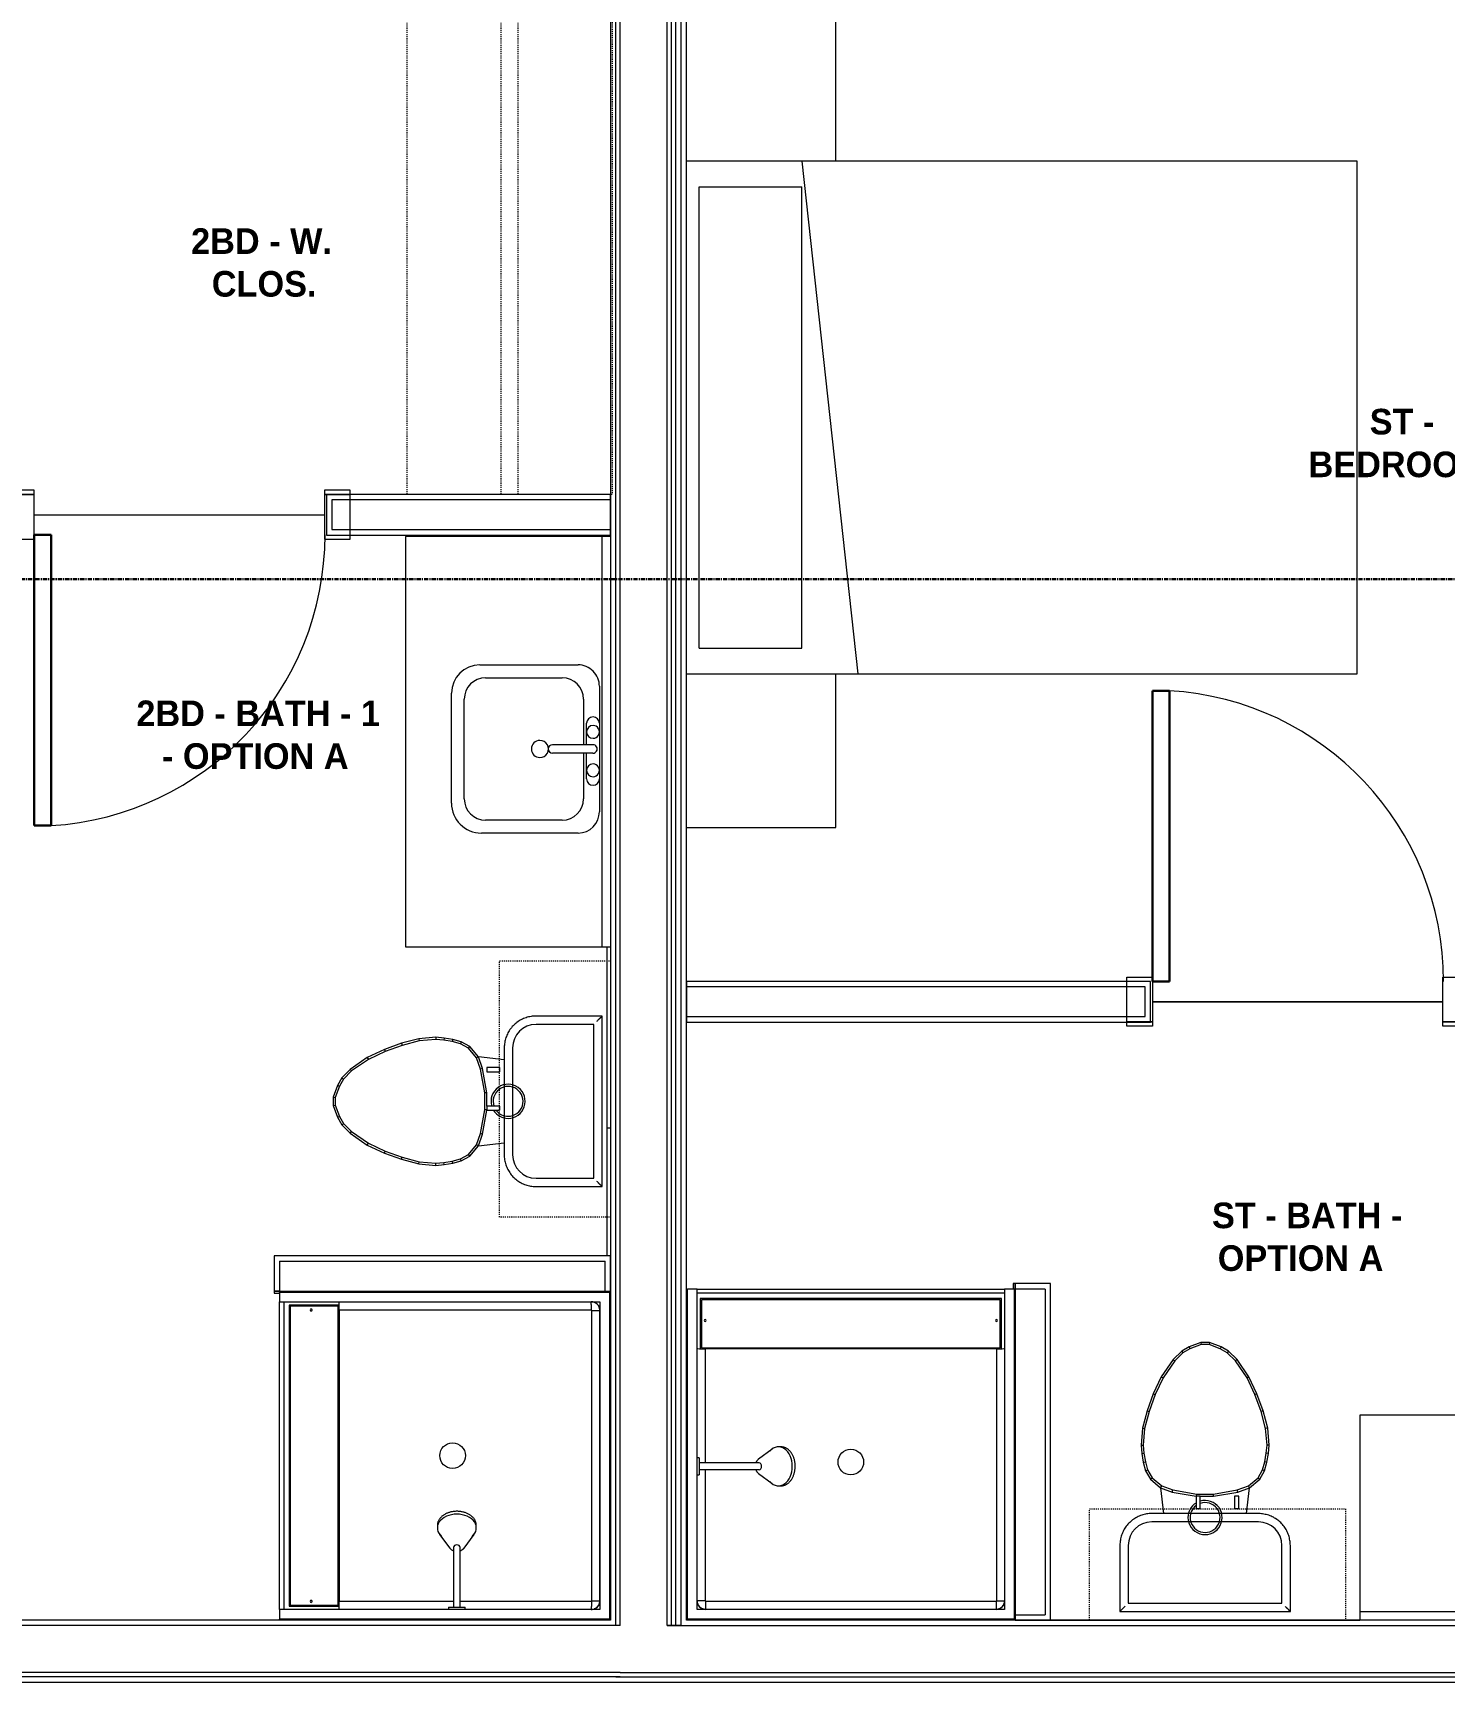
# Model space of a CAD drawing. Header units: inches. Extents: x -4093 to -1777, y 9773 to 12264.
# Drawn here: x -3410.8 to -3245.6, y 11718.1 to 11911.1 of the extents above; entities that cross this region are included whole.
import ezdxf

# ---------------------------------------------------------------- set-up
doc = ezdxf.new("R2010")
doc.units = ezdxf.units.IN
doc.header["$MEASUREMENT"] = 0
doc.linetypes.add('Dash', pattern=[0.25, 0.125, -0.125])
doc.linetypes.add('Grid Line 1_2_', pattern=[0.875, 0.5, -0.125, 0.125, -0.125])
for name, color, linetype, lineweight in [('0-1', 7, 'Continuous', 5), ('0-2', 7, 'Continuous', 9), ('A-AREA-IDEN', 2, 'Continuous', 9), ('A-DOOR-1', 7, 'Continuous', 9), ('A-DOOR-2', 10, 'Continuous', 30), ('A-FLOR-1', 7, 'Continuous', 9), ('A-FLOR-2', 192, 'Continuous', 9), ('A-WALL-1', 7, 'Continuous', 9), ('A-WALL-2', 250, 'Continuous', 18), ('I-FURN-1', 7, 'Continuous', 9), ('I-WALL-1', 7, 'Continuous', 9), ('P-SANR-FIXT-1', 7, 'Continuous', 9), ('Q-CASE-1', 7, 'Continuous', 9), ('Q-CASE-2', 7, 'Dash', 9), ('Q-CASE-HDLN-1', 7, 'Dash', 9), ('S-GRID-1', 1, 'Grid Line 1_2_', 30)]:
    doc.layers.add(name, color=color, linetype=linetype, lineweight=lineweight)
doc.styles.add('Century Gothic_B', font='GOTHICB.TTF', dxfattribs={"height": 3})

# ---------------------------------------------------------------- blocks, each defined once
blk = doc.blocks.new('M_Sink Vanity-Square - 500 x 440mm-1372835-BACKGROUND - 2ND FLOOR')
at = {"layer": 'P-SANR-FIXT-1'}
for p, q in [((-5.72, 10.23), (7.14, 10.23)), ((-5.22, 8.73), (6.46, 8.73)), ((-9.22, -4.59), (-9.22, 6.73)), ((-7.72, -2.72), (-7.72, 6.23)), ((8.96, 6.23), (8.96, -2.72)), ((10.46, 6.91), (10.46, -4.59)), ((0.12, -6.33), (0.12, -1.59)), ((1.12, -6.33), (1.12, -1.59)), ((0.12, -5.22), (-5.22, -5.22)), ((-2.88, -5.59), (0.12, -5.59)), ((6.46, -5.22), (1.12, -5.22)), ((1.12, -5.59), (3.62, -5.59)), ((7.96, -7.09), (-6.72, -7.09)), ((3.62, -7.09), (-2.88, -7.09))]:
    blk.add_line(p, q, dxfattribs=at)
for centre, radius, start, end in [((-5.72, 6.73), 3.5, 90, 180), ((7.14, 6.91), 3.32, 360, 90), ((-5.22, 6.23), 2.5, 90, 180), ((6.46, 6.23), 2.5, 360, 90), ((0.62, -0.13), 1, 360, 180), ((0.62, -0.13), 1, 180, 0), ((0.62, -1.59), 0.5, 360, 180), ((-5.22, -2.72), 2.5, 180, 270), ((6.46, -2.72), 2.5, 270, 360), ((-6.72, -4.59), 2.5, 180, 270), ((-2.88, -6.34), 0.75, 90, 270), ((-1.88, -6.34), 0.75, 360, 180), ((2.62, -6.34), 0.75, 0, 180), ((3.62, -6.34), 0.75, 270, 90), ((7.96, -4.59), 2.5, 270, 0), ((-1.88, -6.34), 0.75, 180, 0), ((0.62, -6.33), 0.5, 180, 0), ((2.62, -6.34), 0.75, 180, 0)]:
    blk.add_arc(centre, radius, start, end, dxfattribs=at)
blk = doc.blocks.new('Toilet-Domestic-3D - Toilet-Domestic-3D-1352612-BACKGROUND - 2ND FLOOR')
at = {"layer": 'P-SANR-FIXT-1'}
for p, q in [((-9.98, 19.48), (-9.98, 11.75)), ((9.98, 19.48), (-9.98, 19.48)), ((-9.86, 19.36), (-9.98, 19.48)), ((9.98, 19.48), (9.86, 19.36)), ((9.98, 11.75), (9.98, 19.48)), ((9, 18.5), (-9, 18.5)), ((-9, 18.5), (-9, 11.75)), ((-9, 18.5), (-9, 11.75)), ((9, 18.5), (-9, 18.5)), ((9, 11.75), (9, 18.5)), ((9, 11.75), (9, 18.5)), ((-6.25, 9), (6.25, 9)), ((-6.25, 9), (6.25, 9)), ((-6.25, 8.02), (6.25, 8.02)), ((-4.86, 8.02), (-5.21, 5)), ((5.21, 5), (4.86, 8.02)), ((-1, 6), (-3.84, 5.5)), ((-1, 6), (-0.98, 5.75)), ((0.56, 6), (-1, 6)), ((1, 5.98), (0.98, 5.75)), ((3.84, 5.5), (1.05, 5.99)), ((-6.4, 4), (-6.97, 3)), ((-5.21, 5), (-6.4, 4)), ((-6.21, 3.84), (-6.4, 4)), ((-5.08, 4.78), (-6.21, 3.84)), ((-3.84, 5.5), (-5.21, 5)), ((-5.21, 5), (-5.08, 4.78)), ((-3.77, 5.26), (-5.08, 4.78)), ((-3.84, 5.5), (-3.77, 5.26)), ((-0.98, 5.75), (-3.77, 5.26)), ((0.98, 5.75), (-0.98, 5.75)), ((3.77, 5.26), (0.98, 5.75)), ((3.84, 5.5), (3.77, 5.26)), ((5.08, 4.78), (3.77, 5.26)), ((5.21, 5), (3.84, 5.5)), ((5.21, 5), (5.08, 4.78)), ((6.21, 3.84), (5.08, 4.78)), ((6.4, 4), (5.21, 5)), ((6.4, 4), (6.21, 3.84)), ((6.97, 3), (6.4, 4)), ((-7.24, 2), (-7.41, 1)), ((-6.97, 3), (-7.24, 2)), ((-7.24, 2), (-6.99, 1.95)), ((-6.99, 1.95), (-7.16, 0.96)), ((-6.73, 2.9), (-6.99, 1.95)), ((-6.97, 3), (-6.73, 2.9)), ((-6.21, 3.84), (-6.73, 2.9)), ((6.73, 2.9), (6.21, 3.84)), ((6.97, 3), (6.73, 2.9)), ((6.99, 1.95), (6.73, 2.9)), ((7.24, 2), (6.97, 3)), ((7.24, 2), (6.99, 1.95)), ((7.16, 0.96), (6.99, 1.95)), ((7.41, 1), (7.24, 2)), ((-7.41, 1), (-7.5, 0)), ((-7.41, 1), (-7.16, 0.96)), ((-7.16, 0.96), (-7.25, 0)), ((7.41, 1), (7.16, 0.96)), ((7.25, 0), (7.16, 0.96)), ((7.5, 0), (7.25, 0)), ((7.5, 0), (7.41, 1)), ((-7.5, 0), (-7.25, 0)), ((-7.5, 0), (-7.33, -1.99)), ((-7.25, 0), (-7.08, -1.95)), ((7.08, -1.95), (7.25, 0)), ((7.33, -1.99), (7.5, 0)), ((-7.33, -1.99), (-7.08, -1.95)), ((-7.33, -1.99), (-6.79, -4)), ((-7.08, -1.95), (-6.55, -3.92)), ((6.55, -3.92), (7.08, -1.95)), ((6.79, -4), (7.33, -1.99)), ((7.33, -1.99), (7.08, -1.95)), ((-6.79, -4), (-6.55, -3.92)), ((-6.79, -4), (-6.06, -6)), ((-6.55, -3.92), (-5.83, -5.9)), ((5.83, -5.9), (6.55, -3.92)), ((6.06, -6), (6.79, -4)), ((6.79, -4), (6.55, -3.92)), ((-6.06, -6), (-5.83, -5.9)), ((-6.06, -6), (-5.13, -8)), ((-5.83, -5.9), (-4.91, -7.88)), ((4.91, -7.88), (5.83, -5.9)), ((5.13, -8), (6.06, -6)), ((6.06, -6), (5.83, -5.9)), ((-5.13, -8), (-4.91, -7.88)), ((-5.13, -8), (-3.74, -10)), ((-4.91, -7.88), (-3.55, -9.84)), ((3.55, -9.84), (4.91, -7.88)), ((3.74, -10), (5.13, -8)), ((5.13, -8), (4.91, -7.88)), ((-3.74, -10), (-3.55, -9.84)), ((-3.74, -10), (-2.74, -11)), ((-3.55, -9.84), (-2.59, -10.8)), ((-2.74, -11), (-2.59, -10.8)), ((-2.74, -11), (-1.87, -11.5)), ((-2.59, -10.8), (-1.77, -11.27)), ((-1.87, -11.5), (-1.77, -11.27)), ((-1.87, -11.5), (-0.5, -12)), ((-1.77, -11.27), (-0.46, -11.75)), ((0.46, -11.75), (1.77, -11.27)), ((0.5, -12), (1.87, -11.5)), ((1.77, -11.27), (2.59, -10.8)), ((1.87, -11.5), (1.77, -11.27)), ((1.87, -11.5), (2.74, -11)), ((2.59, -10.8), (3.55, -9.84)), ((2.74, -11), (2.59, -10.8)), ((2.74, -11), (3.74, -10)), ((3.74, -10), (3.55, -9.84)), ((-0.5, -12), (-0.46, -11.75)), ((-0.5, -12), (0.5, -12)), ((-0.46, -11.75), (0.46, -11.75)), ((0.5, -12), (0.46, -11.75))]:
    blk.add_line(p, q, dxfattribs=at)
at = {"layer": 'P-SANR-FIXT-1', "flags": 128}
for points in [[(-9.98, 11.75), (-9.97, 11.6), (-9.97, 11.45), (-9.95, 11.3), (-9.93, 11.16), (-9.9, 11.01), (-9.87, 10.86), (-9.83, 10.72), (-9.79, 10.58), (-9.74, 10.44), (-9.68, 10.3), (-9.62, 10.16), (-9.56, 10.03), (-9.48, 9.9), (-9.41, 9.77), (-9.33, 9.65), (-9.24, 9.52), (-9.15, 9.41), (-9.05, 9.29), (-8.95, 9.18), (-8.85, 9.08), (-8.74, 8.97), (-8.62, 8.88), (-8.51, 8.78), (-8.39, 8.7), (-8.26, 8.61), (-8.14, 8.54), (-8.01, 8.46), (-7.87, 8.4), (-7.74, 8.33), (-7.6, 8.28), (-7.46, 8.22), (-7.32, 8.18), (-7.17, 8.14), (-7.03, 8.11), (-6.88, 8.08), (-6.74, 8.05), (-6.59, 8.04), (-6.44, 8.03), (-6.29, 8.02), (-6.25, 8.02)], [(6.25, 8.02), (6.4, 8.03), (6.55, 8.03), (6.7, 8.05), (6.84, 8.07), (6.99, 8.1), (7.14, 8.13), (7.28, 8.17), (7.42, 8.21), (7.56, 8.26), (7.7, 8.32), (7.84, 8.38), (7.97, 8.44), (8.1, 8.52), (8.23, 8.59), (8.35, 8.67), (8.48, 8.76), (8.59, 8.85), (8.71, 8.95), (8.82, 9.05), (8.92, 9.15), (9.03, 9.26), (9.12, 9.38), (9.22, 9.49), (9.3, 9.61), (9.39, 9.74), (9.46, 9.86), (9.54, 9.99), (9.6, 10.13), (9.67, 10.26), (9.72, 10.4), (9.78, 10.54), (9.82, 10.68), (9.86, 10.83), (9.89, 10.97), (9.92, 11.12), (9.95, 11.26), (9.96, 11.41), (9.97, 11.56), (9.98, 11.71), (9.98, 11.75)]]:
    blk.add_lwpolyline(points, dxfattribs=at)
at = {"layer": 'P-SANR-FIXT-1'}
for centre, radius, start, end in [((-6.25, 11.75), 2.75, 180, 270), ((-6.25, 11.75), 2.75, 180, 270), ((6.25, 11.75), 2.75, 270, 360), ((6.25, 11.75), 2.75, 270, 360), ((0, 8.48), 2, 360, 286.863), ((0, 8.48), 1.75, 360, 289.017), ((0, 8.48), 2, 302.0714, 360), ((0, 8.48), 1.75, 308.7554, 360)]:
    blk.add_arc(centre, radius, start, end, dxfattribs=at)
for points in [[(-9.98, 19.48), (-9.98, 19.48), (-9.98, 19.48), (-9.98, 19.48)], [(9.98, 19.48), (9.98, 19.48), (9.98, 19.48), (9.98, 19.48)]]:
    blk.add_open_spline(points, degree=3, dxfattribs=at)
for points, knots in [([(-9.37, 18.87), (-9.41, 18.91), (-9.47, 18.97), (-9.55, 19.05), (-9.6, 19.1), (-9.66, 19.16), (-9.71, 19.21), (-9.75, 19.25), (-9.78, 19.28), (-9.8, 19.3), (-9.82, 19.32), (-9.85, 19.35), (-9.86, 19.36), (-9.86, 19.36)], [0, 0, 0, 0, 0.166667, 0.25, 0.333333, 0.416667, 0.5, 0.583333, 0.666667, 0.708333, 0.75, 0.833333, 1, 1, 1, 1]), ([(9.86, 19.36), (9.86, 19.36), (9.85, 19.35), (9.82, 19.32), (9.8, 19.3), (9.78, 19.28), (9.75, 19.25), (9.71, 19.21), (9.66, 19.16), (9.6, 19.1), (9.55, 19.05), (9.47, 18.97), (9.41, 18.91), (9.37, 18.87)], [-1, -1, -1, -1, -0.833333, -0.75, -0.708333, -0.666667, -0.583333, -0.5, -0.416667, -0.333333, -0.25, -0.166667, 0, 0, 0, 0])]:
    blk.add_open_spline(points, degree=3, knots=knots, dxfattribs=at)
blk = doc.blocks.new('Bath Vanity - Bath Vanity 48_-3150017-BACKGROUND - 2ND FLOOR')
at = {"layer": 'Q-CASE-1'}
for p, q in [((24.74, 24), (-23.26, 24)), ((-23.26, 24), (-23.26, 1)), ((24.74, 1), (24.74, 24))]:
    blk.add_line(p, q, dxfattribs=at)
blk = doc.blocks.new('BATHROOM MIRROR - BATHROOM MIRROR 48_-3123886-BACKGROUND - 2ND FLOOR')
at = {"layer": 'Q-CASE-1'}
for p, q in [((-23.26, -23), (24.74, -23)), ((-23.26, -23), (-23.26, -24)), ((24.74, -24), (24.74, -23)), ((24.74, -24), (-23.26, -24))]:
    blk.add_line(p, q, dxfattribs=at)
blk = doc.blocks.new('300 Series Wall Hung Cabinet_326 - 30_-2909953-BACKGROUND - 2ND FLOOR')
at = {"layer": 'Q-CASE-1'}
for p, q in [((-2.01, 14.69), (-2.5, 14.69)), ((-2.5, 14.69), (-2.5, 13.19)), ((-2.01, 13.19), (-2.01, 14.69)), ((2.49, 14.69), (2, 14.69)), ((2, 14.69), (2, 13.19)), ((2.49, 13.19), (2.49, 14.69)), ((-2.01, 13.19), (-2.5, 13.19)), ((2.49, 13.19), (2, 13.19))]:
    blk.add_line(p, q, dxfattribs=at)
at = {"layer": 'Q-CASE-2'}
for p, q in [((-15, 0.19), (-15, 13.19)), ((-15, 13.19), (15, 13.19)), ((15, 13.19), (15, 0.19)), ((15, 0.19), (-15, 0.19))]:
    blk.add_line(p, q, dxfattribs=at)
blk = doc.blocks.new('OD_CW_Closet - OD_CW_Closet-3801314-BACKGROUND - 2ND FLOOR')
at = {"layer": 'Q-CASE-HDLN-1'}
for p, q in [((0.74, -24), (0.74, 0)), ((0.74, 0), (80.99, 0)), ((80.99, 0), (80.99, -24)), ((0.74, -11), (80.99, -11)), ((0.74, -13), (80.99, -13)), ((80.99, -24), (0.74, -24))]:
    blk.add_line(p, q, dxfattribs=at)
blk = doc.blocks.new('SWING - SINGLE - FLUSH - SWING - FLUSH - 2-10 x 6-8 - PRIVACY-4346067-BACKGROUND - 2ND FLOOR')
at = {"layer": 'A-DOOR-1'}
for p, q in [((-17, 2.87), (-20, 2.87)), ((-20, 2.87), (-20, -2.38)), ((-17, -2.38), (-17, 2.87)), ((20, 2.87), (17, 2.87)), ((17, 2.87), (17, -2.38)), ((20, -2.38), (20, 2.87)), ((-20, -2.38), (-17, -2.38)), ((-17, -2.38), (-20, -2.38)), ((-20, -2.38), (-20, -2.88)), ((-20, -2.88), (-17, -2.88)), ((-17, -2.88), (-17, -2.38)), ((17, -2.38), (20, -2.38)), ((20, -2.38), (17, -2.38)), ((17, -2.38), (17, -2.88)), ((17, -2.88), (20, -2.88)), ((20, -2.88), (20, -2.38))]:
    blk.add_line(p, q, dxfattribs=at)
blk.add_arc((17, 2.37), 34.07, 93.3657, 180, dxfattribs=at)
at = {"layer": 'A-DOOR-2'}
for p, q in [((15, 2.37), (15, 36.38)), ((17, 36.38), (15, 36.38)), ((17, 2.37), (17, 36.38)), ((17, 2.37), (15, 2.37))]:
    blk.add_line(p, q, dxfattribs=at)
blk = doc.blocks.new('SWING - SINGLE - FLUSH - SWING - FLUSH - 2-10 x 6-8 - PRIVACY-4346070-BACKGROUND - 2ND FLOOR')
at = {"layer": 'A-DOOR-1'}
for p, q in [((-20, 2.37), (-20, 2.87)), ((-20, 2.87), (-17, 2.87)), ((-20, 2.37), (-17, 2.37)), ((-20, -2.88), (-20, 2.37)), ((-17, 2.37), (-20, 2.37)), ((-17, 2.87), (-17, 2.37)), ((-17, 2.37), (-17, -2.88)), ((17, 2.37), (17, 2.87)), ((17, 2.87), (20, 2.87)), ((17, 2.37), (20, 2.37)), ((17, -2.88), (17, 2.37)), ((20, 2.37), (17, 2.37)), ((20, 2.87), (20, 2.37)), ((20, 2.37), (20, -2.88)), ((-17, -2.88), (-20, -2.88)), ((20, -2.88), (17, -2.88))]:
    blk.add_line(p, q, dxfattribs=at)
blk.add_arc((17, -2.38), 34.07, 180, 266.6343, dxfattribs=at)
at = {"layer": 'A-DOOR-2'}
for p, q in [((15, -2.38), (15, -36.38)), ((17, -2.38), (15, -2.38)), ((17, -2.38), (17, -36.38)), ((17, -36.38), (15, -36.38))]:
    blk.add_line(p, q, dxfattribs=at)
blk = doc.blocks.new('Bed-Standard - Queen 60_ x 79_-1242961-BACKGROUND - 2ND FLOOR')
at = {"layer": 'I-FURN-1'}
for p, q in [((-19.31, 37.2), (-19.31, -41.3)), ((40.69, -41.3), (40.69, 37.2)), ((-16.31, 35.7), (-16.31, 23.7)), ((-16.31, 35.7), (37.69, 35.7)), ((37.69, 35.7), (37.69, 23.7)), ((40.69, 23.7), (-19.31, 17.13)), ((-16.31, 23.7), (37.69, 23.7)), ((-19.31, -41.3), (40.69, -41.3))]:
    blk.add_line(p, q, dxfattribs=at)
blk = doc.blocks.new('Table-Night Stand - 18_ x 18_ x 24_-V21-BACKGROUND - 2ND FLOOR')
at = {"layer": 'I-FURN-1'}
for p, q in [((18.15, 0), (18.15, 17.5)), ((0.15, 0), (18.15, 0))]:
    blk.add_line(p, q, dxfattribs=at)
blk = doc.blocks.new('Table-Night Stand - 18_ x 18_ x 24_-V22-BACKGROUND - 2ND FLOOR')
at = {"layer": 'I-FURN-1'}
for p, q in [((0.15, 17.5), (0.15, 0)), ((0.15, 0), (18.15, 0))]:
    blk.add_line(p, q, dxfattribs=at)
blk = doc.blocks.new('The Shower - The Shower-V87-BACKGROUND - 2ND FLOOR')
at = {"layer": 'P-SANR-FIXT-1'}
for p, q in [((0, -0.5), (38.5, -0.5)), ((0, -39.25), (0, -0.5)), ((0.12, -39.25), (0.12, -0.63)), ((0.12, -0.63), (38.38, -0.63)), ((1.25, -39.25), (1.25, -1.75)), ((1.25, -1.75), (37.25, -1.75)), ((1.73, -1.9), (1.7, -1.92)), ((2.01, -1.78), (1.93, -1.8)), ((2.25, -1.77), (2.25, -1.75)), ((36.25, -1.77), (2.25, -1.77)), ((36.25, -1.77), (36.25, -1.75)), ((36.57, -1.8), (36.49, -1.78)), ((36.8, -1.92), (36.77, -1.9)), ((37.25, -1.75), (37.25, -17.52)), ((38.38, -0.63), (38.38, -39.25)), ((38.5, -0.5), (38.5, -39.25)), ((1.3, -2.43), (1.28, -2.51)), ((1.42, -2.2), (1.4, -2.23)), ((1.58, -2.01), (1.51, -2.08)), ((2.2, -32.27), (2.2, -2.75)), ((36.25, -2.7), (2.25, -2.7)), ((36.3, -18.11), (36.3, -2.75)), ((36.99, -2.08), (36.92, -2.01)), ((37.1, -2.23), (37.08, -2.2)), ((37.22, -2.51), (37.2, -2.43)), ((36.3, -32.27), (36.3, -18.89)), ((37.25, -19.48), (37.25, -39.25)), ((1.62, -32.27), (1.62, -38.13)), ((36.75, -32.38), (1.75, -32.38)), ((1.75, -32.38), (1.75, -38)), ((2.2, -32.27), (36.3, -32.27)), ((36.75, -38), (36.75, -32.38)), ((36.88, -38.13), (36.88, -32.27)), ((1.62, -38.13), (36.88, -38.13)), ((1.75, -38), (36.75, -38)), ((0.12, -39.25), (0, -39.25)), ((0.12, -39.25), (1.25, -39.25)), ((1.25, -38.75), (37.25, -38.75)), ((1.25, -39.25), (1.25, -38.75)), ((37.25, -39.25), (1.25, -39.25)), ((37.25, -38.75), (37.25, -39.25)), ((37.25, -39.25), (38.38, -39.25)), ((38.5, -39.25), (38.38, -39.25))]:
    blk.add_line(p, q, dxfattribs=at)
blk.add_circle((19.25, -19), 1.5, dxfattribs=at)
for centre, radius, start, end in [((2.25, -2.75), 1, 90, 180), ((36.25, -2.75), 1, 0, 90), ((2.2, -35.56), 0.125, 0, 180), ((2.2, -35.56), 0.125, 180, 0), ((36.3, -35.56), 0.125, 0, 180), ((36.3, -35.56), 0.125, 180, 0)]:
    blk.add_arc(centre, radius, start, end, dxfattribs=at)
for centre, start_param, end_param in [((2.2, -32.28), 1.570796, 3.141593), ((36.3, -32.28), 0, 1.570796)]:
    blk.add_ellipse(centre, major_axis=(0.95, 0), ratio=0.019505, start_param=start_param, end_param=end_param, dxfattribs=at)
for points, knots in [([(2.25, -1.77), (2.18, -1.77), (2.05, -1.78), (1.8, -1.86), (1.52, -2.04), (1.34, -2.32), (1.26, -2.57), (1.25, -2.7), (1.25, -2.77)], [0, 0, 0, 0, 0.125, 0.25, 0.5, 0.75, 0.875, 1, 1, 1, 1]), ([(1.75, -1.88), (1.77, -1.87), (1.86, -1.82), (2.03, -1.77), (2.17, -1.75), (2.25, -1.75)], [-0.3333068, -0.3333068, -0.3333068, -0.3333068, -0.2857143, -0.1428571, 0, 0, 0, 0]), ([(36.25, -1.75), (36.31, -1.75), (36.42, -1.76), (36.59, -1.8), (36.7, -1.85), (36.75, -1.88)], [-1, -1, -1, -1, -0.8928571, -0.7857143, -0.6666667, -0.6666667, -0.6666667, -0.6666667]), ([(37.25, -2.77), (37.25, -2.7), (37.24, -2.57), (37.16, -2.32), (36.98, -2.04), (36.7, -1.86), (36.45, -1.78), (36.32, -1.77), (36.25, -1.77)], [0, 0, 0, 0, 0.125, 0.25, 0.5, 0.75, 0.875, 1, 1, 1, 1]), ([(36.75, -1.88), (36.79, -1.91), (36.89, -1.97), (36.97, -2.05), (37.01, -2.1)], [-0.6665731, -0.6665731, -0.6665731, -0.6665731, -0.5714286, -0.4475924, -0.4475924, -0.4475924, -0.4475924]), ([(1.38, -2.25), (1.41, -2.21), (1.47, -2.12), (1.54, -2.04), (1.59, -2)], [-0.6665731, -0.6665731, -0.6665731, -0.6665731, -0.5714286, -0.4611793, -0.4611793, -0.4611793, -0.4611793]), ([(2.25, -2.7), (2.24, -2.7), (2.24, -2.7), (2.23, -2.7), (2.22, -2.71), (2.22, -2.71), (2.21, -2.72), (2.21, -2.73), (2.2, -2.74), (2.2, -2.74), (2.2, -2.75), (2.2, -2.75)], [-1, -1, -1, -1, -0.833333, -0.75, -0.666667, -0.583333, -0.416667, -0.333333, -0.208333, -0.083333, 0, 0, 0, 0]), ([(36.3, -2.75), (36.3, -2.74), (36.3, -2.74), (36.3, -2.73), (36.29, -2.72), (36.29, -2.72), (36.28, -2.71), (36.27, -2.71), (36.26, -2.7), (36.26, -2.7), (36.25, -2.7), (36.25, -2.7)], [-1, -1, -1, -1, -0.833333, -0.75, -0.666667, -0.583333, -0.416667, -0.333333, -0.208333, -0.083333, 0, 0, 0, 0]), ([(37.12, -2.25), (37.13, -2.27), (37.16, -2.33), (37.18, -2.38), (37.19, -2.42)], [-0.3333068, -0.3333068, -0.3333068, -0.3333068, -0.2857143, -0.2174647, -0.2174647, -0.2174647, -0.2174647])]:
    blk.add_open_spline(points, degree=3, knots=knots, dxfattribs=at)
for points in [[(1.63, -1.97), (1.67, -1.94), (1.71, -1.91), (1.75, -1.88)], [(2.25, -2.7), (2.25, -2.62), (2.25, -2.45), (2.25, -2.22), (2.25, -2.03), (2.25, -1.88), (2.25, -1.82), (2.25, -1.8)], [(36.25, -2.7), (36.25, -2.62), (36.25, -2.45), (36.25, -2.22), (36.25, -2.03), (36.25, -1.88), (36.25, -1.82), (36.25, -1.8)], [(1.25, -2.75), (1.25, -2.74), (1.25, -2.72), (1.25, -2.71)], [(2.2, -2.75), (2.12, -2.75), (1.95, -2.75), (1.72, -2.75), (1.52, -2.76), (1.37, -2.76), (1.27, -2.76), (1.25, -2.77), (1.25, -2.77)], [(1.35, -2.32), (1.36, -2.3), (1.37, -2.27), (1.38, -2.25)], [(36.3, -2.75), (36.38, -2.75), (36.55, -2.75), (36.78, -2.75), (36.98, -2.76), (37.13, -2.76), (37.23, -2.76), (37.25, -2.77), (37.25, -2.77)], [(37.04, -2.14), (37.07, -2.18), (37.09, -2.21), (37.12, -2.25)], [(37.25, -2.67), (37.25, -2.7), (37.25, -2.72), (37.25, -2.75)]]:
    blk.add_open_spline(points, degree=3, dxfattribs=at)
blk = doc.blocks.new('Shower Head - Shower Head-3260035-BACKGROUND - 2ND FLOOR')
at = {"layer": 'P-SANR-FIXT-1'}
for p, q in [((-2.28, 9.81), (-2.28, 9.54)), ((2.28, 9.54), (2.28, 9.81)), ((-2.02, 8.78), (-0.84, 7.19)), ((0.84, 7.19), (2.02, 8.78)), ((-0.39, 7.27), (-0.39, 6.01)), ((0.39, 6.01), (0.39, 7.27)), ((-0.98, 0.26), (-0.98, 0)), ((-0.98, 0.26), (0.98, 0.26)), ((-0.39, 1), (-0.39, 0.26)), ((0.39, 0.26), (0.39, 1)), ((0.98, 0), (0.98, 0.26)), ((0.98, 0), (-0.98, 0))]:
    blk.add_line(p, q, dxfattribs=at)
at = {"layer": 'P-SANR-FIXT-1', "flags": 128}
for points in [[(0, 11.49), (-0.09, 11.49), (-0.18, 11.48), (-0.27, 11.48), (-0.35, 11.47), (-0.44, 11.46), (-0.53, 11.44), (-0.62, 11.43), (-0.7, 11.41), (-0.79, 11.39), (-0.87, 11.36), (-0.95, 11.34), (-1.03, 11.31), (-1.11, 11.28), (-1.19, 11.25), (-1.26, 11.21), (-1.34, 11.17), (-1.41, 11.13), (-1.48, 11.09), (-1.55, 11.05), (-1.61, 11), (-1.68, 10.95), (-1.74, 10.9), (-1.8, 10.85), (-1.85, 10.8), (-1.9, 10.74), (-1.95, 10.69), (-2, 10.63), (-2.04, 10.57), (-2.08, 10.51), (-2.12, 10.44), (-2.15, 10.38), (-2.18, 10.31), (-2.21, 10.25), (-2.23, 10.18), (-2.25, 10.11), (-2.26, 10.04), (-2.27, 9.97), (-2.28, 9.9), (-2.28, 9.83), (-2.28, 9.81)], [(2.28, 9.81), (2.28, 9.88), (2.28, 9.95), (2.27, 10.02), (2.25, 10.09), (2.24, 10.16), (2.21, 10.23), (2.19, 10.3), (2.16, 10.36), (2.13, 10.43), (2.09, 10.49), (2.05, 10.55), (2.01, 10.61), (1.97, 10.67), (1.92, 10.73), (1.86, 10.79), (1.81, 10.84), (1.75, 10.89), (1.69, 10.94), (1.63, 10.99), (1.57, 11.04), (1.5, 11.08), (1.43, 11.12), (1.36, 11.16), (1.28, 11.2), (1.21, 11.24), (1.13, 11.27), (1.05, 11.3), (0.97, 11.33), (0.89, 11.36), (0.81, 11.38), (0.72, 11.4), (0.64, 11.42), (0.55, 11.44), (0.47, 11.45), (0.38, 11.46), (0.29, 11.47), (0.2, 11.48), (0.11, 11.49), (0.02, 11.49), (0, 11.49)], [(-0.84, 7.19), (-0.81, 7.16), (-0.79, 7.13), (-0.76, 7.1), (-0.73, 7.08), (-0.7, 7.05), (-0.68, 7.03), (-0.65, 7.01), (-0.62, 6.98), (-0.59, 6.97), (-0.56, 6.95), (-0.53, 6.93), (-0.49, 6.91), (-0.46, 6.9), (-0.43, 6.89), (-0.4, 6.87)], [(-0.39, 6.01), (-0.39, 5.81), (-0.39, 5.6), (-0.39, 5.38), (-0.39, 5.15), (-0.39, 4.92), (-0.39, 4.68), (-0.39, 4.43), (-0.39, 4.18), (-0.39, 3.93), (-0.39, 3.67), (-0.39, 3.4), (-0.39, 3.13), (-0.39, 2.86), (-0.39, 2.59), (-0.39, 2.31), (-0.39, 2.03), (-0.39, 1.75), (-0.39, 1.46), (-0.39, 1.18), (-0.39, 1)], [(0.39, 6.87), (0.43, 6.88), (0.46, 6.9), (0.49, 6.91), (0.52, 6.93), (0.55, 6.94), (0.58, 6.96), (0.61, 6.98), (0.64, 7), (0.67, 7.03), (0.7, 7.05), (0.73, 7.07), (0.76, 7.1), (0.78, 7.13), (0.81, 7.16), (0.83, 7.19), (0.84, 7.19)], [(0.39, 1), (0.39, 1.29), (0.39, 1.57), (0.39, 1.85), (0.39, 2.13), (0.39, 2.41), (0.39, 2.69), (0.39, 2.96), (0.39, 3.23), (0.39, 3.5), (0.39, 3.76), (0.39, 4.02), (0.39, 4.27), (0.39, 4.52), (0.39, 4.77), (0.39, 5), (0.39, 5.23), (0.39, 5.46), (0.39, 5.67), (0.39, 5.88), (0.39, 6.01)]]:
    blk.add_lwpolyline(points, dxfattribs=at)
at = {"layer": 'P-SANR-FIXT-1'}
for centre, major_axis, start_param, end_param in [((0, 9.54), (-2.28, 0), 4.712389, 6.956384), ((0, 9.54), (2.28, 0), 5.609987, 7.853982), ((0, 7.27), (-0.394, 0), 4.712389, 6.283185), ((0, 7.27), (0.394, 0), 0, 1.570796)]:
    blk.add_ellipse(centre, major_axis=major_axis, ratio=0.707107, start_param=start_param, end_param=end_param, dxfattribs=at)
blk = doc.blocks.new('The Shower - The Shower-4050272-BACKGROUND - 2ND FLOOR')
at = {"layer": 'P-SANR-FIXT-1'}
for p, q in [((0, -0.5), (38.5, -0.5)), ((0, -39.25), (0, -0.5)), ((0.12, -39.25), (0.12, -0.63)), ((0.12, -0.63), (38.38, -0.63)), ((1.25, -39.25), (1.25, -1.75)), ((1.25, -1.75), (37.25, -1.75)), ((1.73, -1.9), (1.7, -1.92)), ((2.01, -1.78), (1.93, -1.8)), ((2.25, -1.77), (2.25, -1.75)), ((36.25, -1.77), (2.25, -1.77)), ((36.25, -1.77), (36.25, -1.75)), ((36.57, -1.8), (36.49, -1.78)), ((36.8, -1.92), (36.77, -1.9)), ((37.25, -1.75), (37.25, -17.52)), ((38.38, -0.63), (38.38, -39.25)), ((38.5, -0.5), (38.5, -39.25)), ((1.3, -2.43), (1.28, -2.51)), ((1.38, -2.26), (1.37, -2.28)), ((1.42, -2.2), (1.4, -2.23)), ((1.58, -2.01), (1.51, -2.08)), ((2.2, -32.27), (2.2, -2.75)), ((36.25, -2.7), (2.25, -2.7)), ((36.3, -18.11), (36.3, -2.75)), ((36.99, -2.08), (36.92, -2.01)), ((37.1, -2.23), (37.08, -2.2)), ((37.13, -2.28), (37.12, -2.26)), ((37.22, -2.51), (37.2, -2.43)), ((36.3, -32.27), (36.3, -18.89)), ((37.25, -19.48), (37.25, -39.25)), ((1.62, -32.27), (1.62, -38.13)), ((36.75, -32.38), (1.75, -32.38)), ((1.75, -32.38), (1.75, -38)), ((2.2, -32.27), (36.3, -32.27)), ((36.75, -38), (36.75, -32.38)), ((36.88, -38.13), (36.88, -32.27)), ((1.62, -38.13), (36.88, -38.13)), ((1.75, -38), (36.75, -38)), ((0.12, -39.25), (0, -39.25)), ((0.12, -39.25), (1.25, -39.25)), ((1.25, -38.75), (37.25, -38.75)), ((1.25, -39.25), (1.25, -38.75)), ((37.25, -39.25), (1.25, -39.25)), ((37.25, -38.75), (37.25, -39.25)), ((37.25, -39.25), (38.38, -39.25)), ((38.5, -39.25), (38.38, -39.25))]:
    blk.add_line(p, q, dxfattribs=at)
blk.add_circle((19.25, -19), 1.5, dxfattribs=at)
for centre, radius, start, end in [((2.25, -2.75), 1, 90, 180), ((36.25, -2.75), 1, 0, 90), ((2.2, -35.56), 0.125, 0, 180), ((2.2, -35.56), 0.125, 180, 0), ((36.3, -35.56), 0.125, 0, 180), ((36.3, -35.56), 0.125, 180, 0)]:
    blk.add_arc(centre, radius, start, end, dxfattribs=at)
for centre, start_param, end_param in [((2.2, -32.28), 1.570796, 3.141593), ((36.3, -32.28), 0, 1.570796)]:
    blk.add_ellipse(centre, major_axis=(0.95, 0), ratio=0.019505, start_param=start_param, end_param=end_param, dxfattribs=at)
for points, knots in [([(2.25, -1.77), (2.18, -1.77), (2.05, -1.78), (1.8, -1.86), (1.52, -2.04), (1.34, -2.32), (1.26, -2.57), (1.25, -2.7), (1.25, -2.77)], [0, 0, 0, 0, 0.125, 0.25, 0.5, 0.75, 0.875, 1, 1, 1, 1]), ([(1.75, -1.88), (1.77, -1.87), (1.86, -1.82), (2.03, -1.77), (2.17, -1.75), (2.25, -1.75)], [-0.3333068, -0.3333068, -0.3333068, -0.3333068, -0.2857143, -0.1428571, 0, 0, 0, 0]), ([(36.25, -1.75), (36.31, -1.75), (36.42, -1.76), (36.59, -1.8), (36.7, -1.85), (36.75, -1.88)], [-1, -1, -1, -1, -0.8928571, -0.7857143, -0.6666667, -0.6666667, -0.6666667, -0.6666667]), ([(37.25, -2.77), (37.25, -2.7), (37.24, -2.57), (37.16, -2.32), (36.98, -2.04), (36.7, -1.86), (36.45, -1.78), (36.32, -1.77), (36.25, -1.77)], [0, 0, 0, 0, 0.125, 0.25, 0.5, 0.75, 0.875, 1, 1, 1, 1]), ([(36.75, -1.88), (36.79, -1.91), (36.89, -1.97), (36.97, -2.05), (37.01, -2.1)], [-0.6665731, -0.6665731, -0.6665731, -0.6665731, -0.5714286, -0.4475924, -0.4475924, -0.4475924, -0.4475924]), ([(1.38, -2.25), (1.41, -2.21), (1.47, -2.12), (1.54, -2.04), (1.59, -2)], [-0.6665731, -0.6665731, -0.6665731, -0.6665731, -0.5714286, -0.4611793, -0.4611793, -0.4611793, -0.4611793]), ([(2.25, -2.7), (2.24, -2.7), (2.24, -2.7), (2.23, -2.7), (2.22, -2.71), (2.22, -2.71), (2.21, -2.72), (2.21, -2.73), (2.2, -2.74), (2.2, -2.74), (2.2, -2.75), (2.2, -2.75)], [-1, -1, -1, -1, -0.833333, -0.75, -0.666667, -0.583333, -0.416667, -0.333333, -0.208333, -0.083333, 0, 0, 0, 0]), ([(36.3, -2.75), (36.3, -2.74), (36.3, -2.74), (36.3, -2.73), (36.29, -2.72), (36.29, -2.72), (36.28, -2.71), (36.27, -2.71), (36.26, -2.7), (36.26, -2.7), (36.25, -2.7), (36.25, -2.7)], [-1, -1, -1, -1, -0.833333, -0.75, -0.666667, -0.583333, -0.416667, -0.333333, -0.208333, -0.083333, 0, 0, 0, 0]), ([(37.12, -2.25), (37.13, -2.27), (37.16, -2.33), (37.18, -2.38), (37.19, -2.42)], [-0.3333068, -0.3333068, -0.3333068, -0.3333068, -0.2857143, -0.2174647, -0.2174647, -0.2174647, -0.2174647])]:
    blk.add_open_spline(points, degree=3, knots=knots, dxfattribs=at)
for points in [[(1.63, -1.97), (1.67, -1.94), (1.71, -1.91), (1.75, -1.88)], [(2.25, -2.7), (2.25, -2.62), (2.25, -2.45), (2.25, -2.22), (2.25, -2.03), (2.25, -1.88), (2.25, -1.82), (2.25, -1.8)], [(36.25, -2.7), (36.25, -2.62), (36.25, -2.45), (36.25, -2.22), (36.25, -2.03), (36.25, -1.88), (36.25, -1.82), (36.25, -1.8)], [(1.25, -2.75), (1.25, -2.74), (1.25, -2.72), (1.25, -2.71)], [(2.2, -2.75), (2.12, -2.75), (1.95, -2.75), (1.72, -2.75), (1.52, -2.76), (1.37, -2.76), (1.27, -2.76), (1.25, -2.77), (1.25, -2.77)], [(1.35, -2.32), (1.36, -2.3), (1.37, -2.27), (1.38, -2.25)], [(36.3, -2.75), (36.38, -2.75), (36.55, -2.75), (36.78, -2.75), (36.98, -2.76), (37.13, -2.76), (37.23, -2.76), (37.25, -2.77), (37.25, -2.77)], [(37.04, -2.14), (37.07, -2.18), (37.09, -2.21), (37.12, -2.25)], [(37.25, -2.67), (37.25, -2.7), (37.25, -2.72), (37.25, -2.75)]]:
    blk.add_open_spline(points, degree=3, dxfattribs=at)
blk = doc.blocks.new('CTR - 1st Phase - Unit Layouts_rvt-1-BACKGROUND - 2ND FLOOR')
at = {"layer": 'A-FLOR-1'}
for p, q in [((-3410.66, 11854.74), (-3376.66, 11854.74)), ((-3343.56, 11852.18), (-3343.56, 11852.36)), ((-3343.56, 11767.99), (-3343.56, 11804.18)), ((-3279.72, 11797.74), (-3245.72, 11797.74)), ((-3245.72, 11797.74), (-3279.72, 11797.74)), ((-3291.66, 11725.37), (-3255.47, 11725.37))]:
    blk.add_line(p, q, dxfattribs=at)
at = {"layer": 'A-WALL-1'}
for p, q in [((-3343.16, 11857.11), (-3376.41, 11857.11)), ((-3376.41, 11857.11), (-3376.41, 11852.36)), ((-3343.16, 11852.36), (-3343.16, 11857.11)), ((-3376.41, 11852.36), (-3343.16, 11852.36)), ((-3279.97, 11800.11), (-3334.29, 11800.11)), ((-3334.29, 11800.11), (-3334.29, 11795.36)), ((-3279.97, 11795.36), (-3279.97, 11800.11)), ((-3334.29, 11795.36), (-3279.97, 11795.36)), ((-3343.16, 11767.99), (-3382.53, 11767.99)), ((-3382.53, 11767.99), (-3382.53, 11767.36)), ((-3343.16, 11767.36), (-3343.16, 11767.99)), ((-3382.53, 11767.36), (-3382.53, 11763.86)), ((-3343.16, 11763.86), (-3343.16, 11767.36)), ((-3382.53, 11763.86), (-3382.53, 11763.61)), ((-3295.79, 11764.74), (-3296.04, 11764.74)), ((-3296.04, 11764.74), (-3296.04, 11764.11)), ((-3292.29, 11764.74), (-3295.79, 11764.74)), ((-3291.66, 11764.74), (-3292.29, 11764.74)), ((-3291.66, 11725.36), (-3291.66, 11764.74)), ((-3382.53, 11763.61), (-3381.91, 11763.61)), ((-3295.79, 11725.36), (-3292.29, 11725.36)), ((-3292.29, 11725.36), (-3291.66, 11725.36))]:
    blk.add_line(p, q, dxfattribs=at)
at = {"layer": 'A-WALL-2'}
for p, q in [((-3375.78, 11856.49), (-3375.78, 11854.74)), ((-3343.16, 11856.49), (-3375.78, 11856.49)), ((-3375.78, 11854.74), (-3375.78, 11852.99)), ((-3375.78, 11852.99), (-3343.16, 11852.99)), ((-3280.6, 11799.49), (-3334.29, 11799.49)), ((-3280.6, 11797.74), (-3280.6, 11799.49)), ((-3280.6, 11795.99), (-3280.6, 11797.74)), ((-3334.29, 11795.99), (-3280.6, 11795.99)), ((-3381.91, 11767.36), (-3381.91, 11763.86)), ((-3381.91, 11767.36), (-3343.78, 11767.36)), ((-3343.78, 11763.86), (-3343.78, 11767.36)), ((-3381.91, 11763.86), (-3382.53, 11763.86)), ((-3382.53, 11763.86), (-3381.91, 11763.86)), ((-3295.79, 11764.11), (-3295.79, 11764.74)), ((-3295.79, 11764.74), (-3295.79, 11764.11)), ((-3292.29, 11764.11), (-3295.79, 11764.11)), ((-3292.29, 11764.11), (-3292.29, 11725.99)), ((-3295.79, 11725.99), (-3292.29, 11725.99))]:
    blk.add_line(p, q, dxfattribs=at)
at = {"layer": '0-2'}
for name, p, rotation in [('OD_CW_Closet - OD_CW_Closet-3801314-BACKGROUND - 2ND FLOOR', (-3366.97, 11856.38), 90.00000000000064), ('Table-Night Stand - 18_ x 18_ x 24_-V21-BACKGROUND - 2ND FLOOR', (-3316.79, 11895.97), 90.00000000002872), ('Bed-Standard - Queen 60_ x 79_-1242961-BACKGROUND - 2ND FLOOR', (-3297.08, 11855.43), 90.00000000002872), ('SWING - SINGLE - FLUSH - SWING - FLUSH - 2-10 x 6-8 - PRIVACY-4346067-BACKGROUND - 2ND FLOOR', (-3393.66, 11854.74), 180), ('Bath Vanity - Bath Vanity 48_-3150017-BACKGROUND - 2ND FLOOR', (-3343.16, 11827.44), 90.00000000032026), ('BATHROOM MIRROR - BATHROOM MIRROR 48_-3123886-BACKGROUND - 2ND FLOOR', (-3367.16, 11827.44), 89.99999999996542), ('M_Sink Vanity-Square - 500 x 440mm-1372835-BACKGROUND - 2ND FLOOR', (-3351.56, 11826.7), 90.0000000003275), ('Table-Night Stand - 18_ x 18_ x 24_-V22-BACKGROUND - 2ND FLOOR', (-3316.79, 11817.97), 90.00000000002872), ('SWING - SINGLE - FLUSH - SWING - FLUSH - 2-10 x 6-8 - PRIVACY-4346070-BACKGROUND - 2ND FLOOR', (-3262.72, 11797.74), 180), ('300 Series Wall Hung Cabinet_326 - 30_-2909953-BACKGROUND - 2ND FLOOR', (-3342.97, 11787.53), 89.99999999999527), ('Toilet-Domestic-3D - Toilet-Domestic-3D-1352612-BACKGROUND - 2ND FLOOR', (-3363.64, 11786.08), 270.0000000001426), ('The Shower - The Shower-V87-BACKGROUND - 2ND FLOOR', (-3342.66, 11763.86), 270.0000000000445), ('The Shower - The Shower-4050272-BACKGROUND - 2ND FLOOR', (-3295.79, 11724.86), 180), ('Toilet-Domestic-3D - Toilet-Domestic-3D-1352612-BACKGROUND - 2ND FLOOR', (-3273.57, 11745.85), 180), ('Shower Head - Shower Head-3260035-BACKGROUND - 2ND FLOOR', (-3333.04, 11743.36), 269.9999999999192)]:
    blk.add_blockref(name, p, dxfattribs=dict(at, rotation=rotation))
for name, p in [('Bath Vanity - Bath Vanity 48_-3150017-BACKGROUND - 2ND FLOOR', (-3232.21, 11725.36)), ('300 Series Wall Hung Cabinet_326 - 30_-2909953-BACKGROUND - 2ND FLOOR', (-3272.12, 11725.18)), ('Shower Head - Shower Head-3260035-BACKGROUND - 2ND FLOOR', (-3361.16, 11726.61)), ('BATHROOM MIRROR - BATHROOM MIRROR 48_-3123886-BACKGROUND - 2ND FLOOR', (-3232.21, 11749.37))]:
    blk.add_blockref(name, p, dxfattribs=at)
blk = doc.blocks.new('CTR - 1st Phase - Common Walls_rvt-1-BACKGROUND - 2ND FLOOR')
at = {"layer": 'A-WALL-2'}
for p, q in [((-3342.54, 11725.36), (-3342.54, 12110.34)), ((-3342.04, 11725.36), (-3342.04, 12110.34)), ((-3336.54, 11725.36), (-3336.54, 12110.34)), ((-3336.04, 11725.36), (-3336.04, 12110.34)), ((-3335.54, 11725.36), (-3335.54, 12110.34)), ((-3334.91, 11725.36), (-3334.91, 12110.34)), ((-3342.54, 11724.74), (-3342.54, 11725.36)), ((-3342.04, 11724.74), (-3342.04, 11725.36)), ((-3336.54, 11724.74), (-3336.54, 11725.36)), ((-3336.04, 11724.74), (-3336.04, 11725.36)), ((-3335.54, 11724.74), (-3335.54, 11725.36)), ((-3334.91, 11724.74), (-3334.91, 11725.36)), ((-3343.16, 11724.74), (-3413.78, 11724.74)), ((-3342.54, 11724.74), (-3343.16, 11724.74)), ((-3342.04, 11724.74), (-3342.54, 11724.74)), ((-3336.04, 11724.74), (-3336.54, 11724.74)), ((-3336.54, 11724.74), (-3336.04, 11724.74)), ((-3335.54, 11724.74), (-3336.04, 11724.74)), ((-3336.04, 11724.74), (-3335.54, 11724.74)), ((-3334.91, 11724.74), (-3335.54, 11724.74)), ((-3335.54, 11724.74), (-3334.91, 11724.74)), ((-3334.91, 11724.74), (-3207.1, 11724.74)), ((-3343.16, 11719.24), (-3419.28, 11719.24)), ((-3342.04, 11719.24), (-3343.16, 11719.24)), ((-3342.04, 11719.24), (-3207.1, 11719.24)), ((-3343.16, 11718.74), (-3419.78, 11718.74)), ((-3342.54, 11718.74), (-3343.16, 11718.74)), ((-3342.54, 11718.74), (-3342.04, 11718.74)), ((-3342.04, 11718.74), (-3342.54, 11718.74)), ((-3342.04, 11718.74), (-3207.1, 11718.74))]:
    blk.add_line(p, q, dxfattribs=at)
at = {"layer": 'I-WALL-1'}
for p, q in [((-3343.16, 12110.34), (-3343.16, 11852.18)), ((-3334.29, 11764.11), (-3334.29, 12110.34)), ((-3343.16, 11804.18), (-3343.16, 11763.86)), ((-3381.91, 11725.36), (-3413.16, 11725.36)), ((-3207.1, 11725.36), (-3295.79, 11725.36)), ((-3420.41, 11718.11), (-3343.16, 11718.11)), ((-3343.16, 11718.11), (-3342.54, 11718.11)), ((-3342.54, 11718.11), (-3207.1, 11718.11))]:
    blk.add_line(p, q, dxfattribs=at)
blk = doc.blocks.new('CTR - 1st Phase - Structure_rvt-1-BACKGROUND - 2ND FLOOR')
at = {"layer": 'S-GRID-1'}
blk.add_line((-1777.25, 11847.19), (-4076.95, 11847.19), dxfattribs=at)

msp = doc.modelspace()

# ---------------------------------------------------------------- linework, layer by layer
at = {"layer": 'A-FLOR-2'}
msp.add_line((-3343.56, 11782.99), (-3343.16, 11782.99), dxfattribs=at)

# ---------------------------------------------------------------- block references
at = {"layer": '0-1'}
for name in ['CTR - 1st Phase - Structure_rvt-1-BACKGROUND - 2ND FLOOR', 'CTR - 1st Phase - Unit Layouts_rvt-1-BACKGROUND - 2ND FLOOR', 'CTR - 1st Phase - Common Walls_rvt-1-BACKGROUND - 2ND FLOOR']:
    msp.add_blockref(name, (0, 0), dxfattribs=at)

# ---------------------------------------------------------------- texts
at = {"layer": 'A-AREA-IDEN', "char_height": 3, "attachment_point": 1, "style": 'Century Gothic_B'}
for s, insert, width in [('2BD - W.', (-3392.27, 11888.26), 20.604), ('CLOS.', (-3389.85, 11883.26), 14.746), ('ST -', (-3254.3, 11867.13), 8.383), ('BEDROOM', (-3261.46, 11862.13), 25.755), ('2BD - BATH - 1', (-3398.68, 11832.99), 34.946), ('- OPTION A', (-3395.68, 11827.99), 27.775), ('ST - BATH -', (-3272.76, 11774.23), 25.856), ('OPTION A', (-3272.09, 11769.23), 24.24)]:
    msp.add_mtext(s, dxfattribs=dict(at, insert=insert, width=width))

doc.saveas('drawing.dxf')
